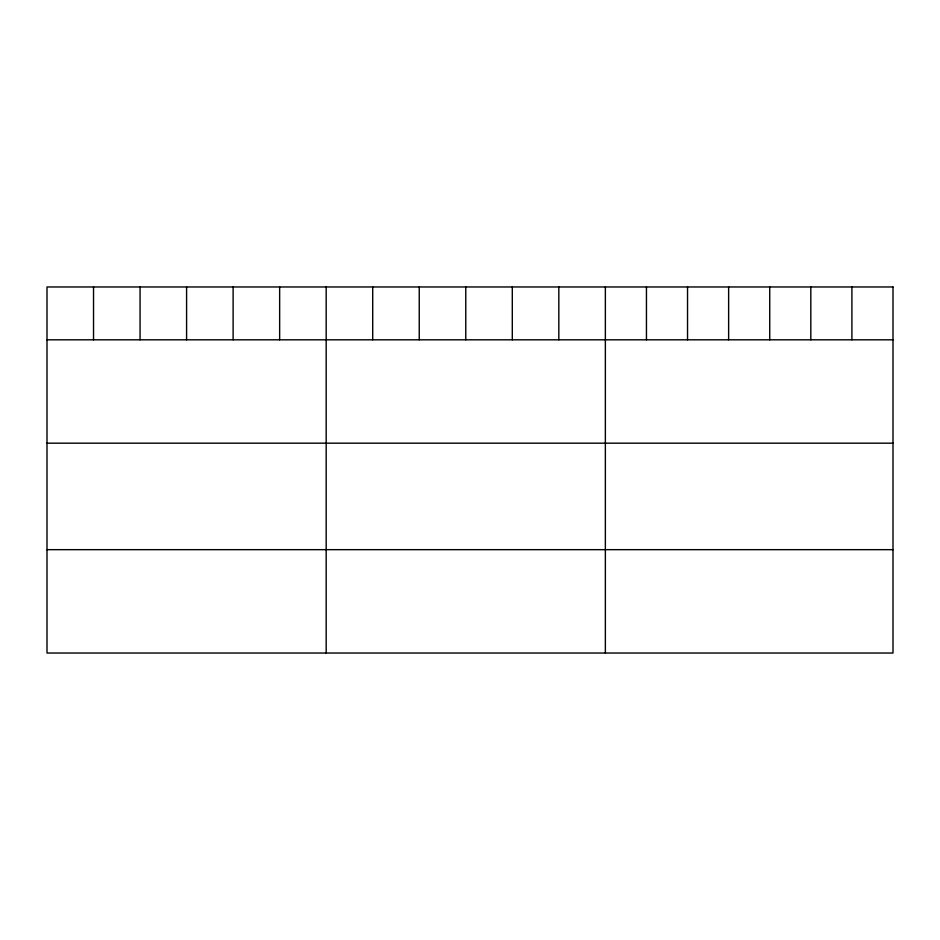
<?xml version="1.0" encoding="UTF-8"?>
<svg xmlns="http://www.w3.org/2000/svg" width="940" height="940" viewBox="0 0 940 940"><rect width="100%" height="100%" fill="white"/><g stroke="black" fill="none" stroke-linecap="round" stroke-linejoin="round"><path stroke-width="1.41" d="M47 339.81L893 339.81M47 443.175L893 443.175M47 549.665L893 549.665M851.91 286.97L851.91 339.81M810.82 286.97L810.82 339.81M769.731 286.97L769.731 339.81M728.629 286.97L728.629 339.81M687.539 286.97L687.539 339.81M646.45 286.97L646.45 339.81M605.36 286.97L605.36 653.03M558.83 286.97L558.83 339.81M512.3 286.97L512.3 339.81M465.77 286.97L465.77 339.81M419.24 286.97L419.24 339.81M372.71 286.97L372.71 339.81M326.18 286.97L326.18 653.03M279.65 286.97L279.65 339.81M233.12 286.97L233.12 339.81M186.59 286.97L186.59 339.81M140.06 286.97L140.06 339.81M93.53 286.97L93.53 339.81M893 286.97L47 286.97L47 653.03L893 653.03L893 286.97"/></g></svg>
